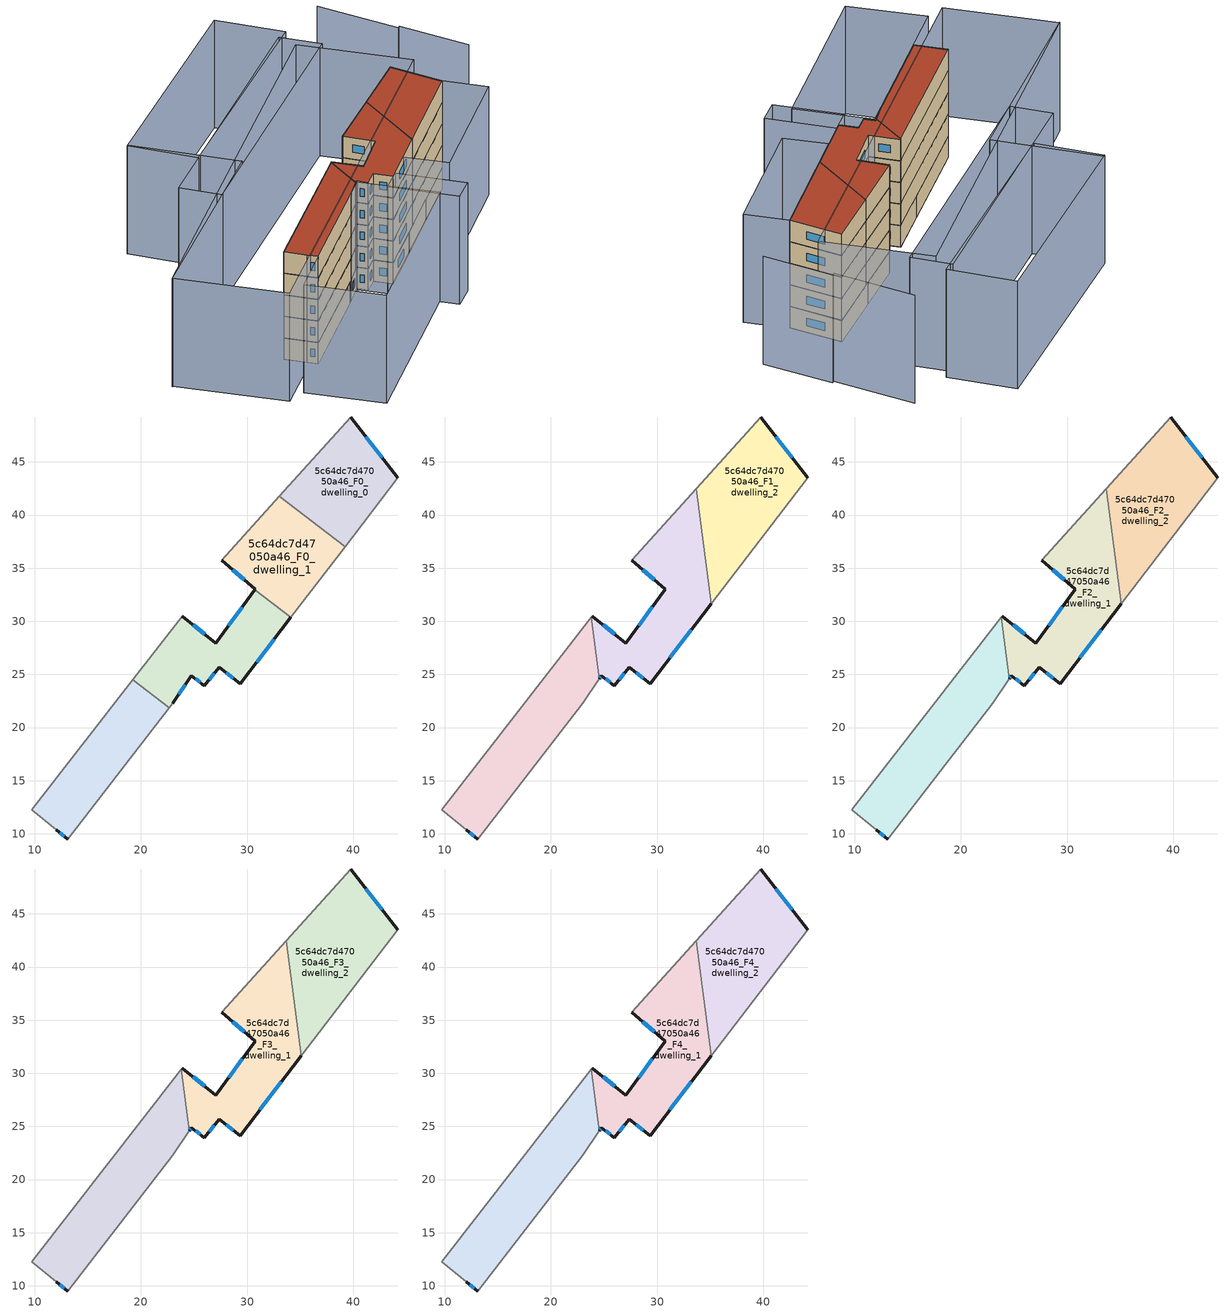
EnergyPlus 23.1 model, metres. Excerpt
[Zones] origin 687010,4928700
5c64dc7d47050a46_F0_dwelling_0
 floor ground (EU_floor_Construction): 39.22,37.03 44.19,43.51 39.74,49.22 33.03,41.77 z0
 wall outside (EU_wall_Construction): 39.74,49.22 44.19,43.51 z0:3
 wall to 5c64dc7d47050a46_F0_dwelling_1 (EU_wall_Construction): 39.22,37.03 33.03,41.77 z0:3
 wall adiabatic (EU_wall_Construction): 33.03,41.77 39.74,49.22 / 44.19,43.51 39.22,37.03 z0:3
 window (EU_Window_Construction): 41.19,47.37 42.74,45.37 z0.98:2.02
5c64dc7d47050a46_F0_dwelling_1
 floor ground (EU_floor_Construction): 34.11,30.36 39.22,37.03 33.03,41.77 27.6,35.75 30.77,33 30.72,32.95 z0
 wall outside (EU_wall_Construction): 30.72,32.95 30.77,33 27.6,35.75 z0:3
 wall adiabatic (EU_wall_Construction): 39.22,37.03 34.11,30.36 / 27.6,35.75 33.03,41.77 z0:3
 wall to 5c64dc7d47050a46_F0_dwelling_2 (EU_wall_Construction): 34.11,30.36 30.72,32.95 z0:3
 window (EU_Window_Construction): 29.74,33.9 28.63,34.85 z0.98:2.02
5c64dc7d47050a46_F0_dwelling_2
 floor ground (EU_floor_Construction): 29.33,24.12 34.11,30.36 30.72,32.95 27.05,27.93 23.89,30.47 19.24,24.5 22.67,21.88 22.99,22.3 24.77,24.88 25.96,23.92 27.39,25.68 z0
 wall outside (EU_wall_Construction): 23.89,30.47 27.05,27.93 30.72,32.95 / 34.11,30.36 29.33,24.12 27.39,25.68 25.96,23.92 24.77,24.88 22.99,22.3 z0:3
 wall adiabatic (EU_wall_Construction): 22.99,22.3 22.67,21.88 / 19.24,24.5 23.89,30.47 z0:3
 wall to 5c64dc7d47050a46_F0_dwelling_3 (EU_wall_Construction): 22.67,21.88 19.24,24.5 z0:3
 window (EU_Window_Construction): 28.7,24.63 28.02,25.17 / 26.92,25.11 26.43,24.5 / 25.57,24.24 25.16,24.57 / 24.19,24.05 23.57,23.14 / 24.91,29.65 26.02,28.76 / 28.24,29.57 29.53,31.32 / 32.56,28.33 30.89,26.14 z0.98:2.02
5c64dc7d47050a46_F0_dwelling_3
 floor ground (EU_floor_Construction): 13.12,9.51 22.67,21.88 19.24,24.5 9.72,12.24 12.03,10.37 z0
 wall outside (EU_wall_Construction): 13.12,9.51 12.03,10.37 z0:3
 wall adiabatic (EU_wall_Construction): 22.67,21.88 13.12,9.51 / 12.03,10.37 9.72,12.24 19.24,24.5 z0:3
 window (EU_Window_Construction): 12.77,9.79 12.38,10.09 z0.98:2.02
5c64dc7d47050a46_F1_dwelling_0
 floor to 5c64dc7d47050a46_F0_dwelling_3 (EU_floor_Construction): 13.12,9.51 22.67,21.88 19.24,24.5 9.72,12.24 12.03,10.37 z3
 floor to 5c64dc7d47050a46_F0_dwelling_2 (EU_floor_Construction): 22.99,22.3 24.55,24.58 23.8,30.36 19.24,24.5 22.67,21.88 z3
 wall outside (EU_wall_Construction): 13.12,9.51 12.03,10.37 z3:6
 wall adiabatic (EU_wall_Construction): 24.55,24.58 22.99,22.3 13.12,9.51 / 12.03,10.37 9.72,12.24 23.8,30.36 z3:6
 wall to 5c64dc7d47050a46_F1_dwelling_1 (EU_wall_Construction): 23.8,30.36 24.55,24.58 z3:6
 window (EU_Window_Construction): 12.77,9.79 12.38,10.09 z3.98:5.02
5c64dc7d47050a46_F1_dwelling_1
 floor to 5c64dc7d47050a46_F0_dwelling_1 (EU_floor_Construction): 34.11,30.36 35.09,31.64 33.85,41.15 33.03,41.77 27.6,35.75 30.77,33 30.72,32.95 z3
 floor to 5c64dc7d47050a46_F0_dwelling_2 (EU_floor_Construction): 29.33,24.12 34.11,30.36 30.72,32.95 27.05,27.93 23.89,30.47 23.8,30.36 24.55,24.58 24.77,24.88 25.96,23.92 27.39,25.68 z3
 floor to 5c64dc7d47050a46_F0_dwelling_0 (EU_floor_Construction): 33.85,41.15 33.67,42.48 33.03,41.77 z3
 wall outside (EU_wall_Construction): 35.09,31.64 29.33,24.12 27.39,25.68 25.96,23.92 24.77,24.88 24.55,24.58 / 23.89,30.47 27.05,27.93 30.77,33 27.6,35.75 z3:6
 wall adiabatic (EU_wall_Construction): 23.8,30.36 23.89,30.47 / 27.6,35.75 33.67,42.48 z3:6
 wall to 5c64dc7d47050a46_F1_dwelling_2 (EU_wall_Construction): 33.67,42.48 35.09,31.64 z3:6
 window (EU_Window_Construction): 33.22,29.19 31.21,26.56 / 28.7,24.63 28.02,25.17 / 26.92,25.11 26.43,24.5 / 25.57,24.24 25.16,24.57 / 24.7,24.78 24.62,24.68 / 24.91,29.65 26.02,28.76 / 28.25,29.58 29.56,31.36 / 29.74,33.9 28.63,34.85 z3.98:5.02
5c64dc7d47050a46_F1_dwelling_2
 floor to 5c64dc7d47050a46_F0_dwelling_0 (EU_floor_Construction): 39.22,37.03 44.19,43.51 39.74,49.22 33.67,42.48 33.85,41.15 z3
 floor to 5c64dc7d47050a46_F0_dwelling_1 (EU_floor_Construction): 35.09,31.64 39.22,37.03 33.85,41.15 z3
 wall outside (EU_wall_Construction): 39.74,49.22 44.19,43.51 z3:6
 wall adiabatic (EU_wall_Construction): 33.67,42.48 39.74,49.22 / 44.19,43.51 35.09,31.64 z3:6
 window (EU_Window_Construction): 41.19,47.37 42.74,45.37 z3.98:5.02
5c64dc7d47050a46_F2_dwelling_0
 floor to 5c64dc7d47050a46_F1_dwelling_0 (EU_floor_Construction): 13.12,9.51 22.99,22.3 24.55,24.58 23.8,30.36 9.72,12.24 12.03,10.37 z6
 wall outside (EU_wall_Construction): 13.12,9.51 12.03,10.37 z6:9
 wall adiabatic (EU_wall_Construction): 24.55,24.58 22.99,22.3 13.12,9.51 / 12.03,10.37 9.72,12.24 23.8,30.36 z6:9
 wall to 5c64dc7d47050a46_F2_dwelling_1 (EU_wall_Construction): 23.8,30.36 24.55,24.58 z6:9
 window (EU_Window_Construction): 12.77,9.79 12.38,10.09 z6.98:8.02
5c64dc7d47050a46_F2_dwelling_1
 floor to 5c64dc7d47050a46_F1_dwelling_1 (EU_floor_Construction): 29.33,24.12 35.09,31.64 33.67,42.48 27.6,35.75 30.77,33 27.05,27.93 23.89,30.47 23.8,30.36 24.55,24.58 24.77,24.88 25.96,23.92 27.39,25.68 z6
 wall outside (EU_wall_Construction): 35.09,31.64 29.33,24.12 27.39,25.68 25.96,23.92 24.77,24.88 24.55,24.58 / 23.89,30.47 27.05,27.93 30.77,33 27.6,35.75 z6:9
 wall adiabatic (EU_wall_Construction): 23.8,30.36 23.89,30.47 / 27.6,35.75 33.67,42.48 z6:9
 wall to 5c64dc7d47050a46_F2_dwelling_2 (EU_wall_Construction): 33.67,42.48 35.09,31.64 z6:9
 window (EU_Window_Construction): 33.22,29.19 31.21,26.56 / 28.7,24.63 28.02,25.17 / 26.92,25.11 26.43,24.5 / 25.57,24.24 25.16,24.57 / 24.7,24.78 24.62,24.68 / 24.91,29.65 26.02,28.76 / 28.25,29.58 29.56,31.36 / 29.74,33.9 28.63,34.85 z6.98:8.02
5c64dc7d47050a46_F2_dwelling_2
 floor to 5c64dc7d47050a46_F1_dwelling_2 (EU_floor_Construction): 35.09,31.64 44.19,43.51 39.74,49.22 33.67,42.48 z6
 wall outside (EU_wall_Construction): 39.74,49.22 44.19,43.51 z6:9
 wall adiabatic (EU_wall_Construction): 33.67,42.48 39.74,49.22 / 44.19,43.51 35.09,31.64 z6:9
 window (EU_Window_Construction): 41.19,47.37 42.74,45.37 z6.98:8.02
5c64dc7d47050a46_F3_dwelling_0
 floor to 5c64dc7d47050a46_F2_dwelling_0 (EU_floor_Construction): 13.12,9.51 22.99,22.3 24.55,24.58 23.8,30.36 9.72,12.24 12.03,10.37 z9
 wall outside (EU_wall_Construction): 13.12,9.51 12.03,10.37 z9:12
 wall adiabatic (EU_wall_Construction): 24.55,24.58 22.99,22.3 13.12,9.51 / 12.03,10.37 9.72,12.24 23.8,30.36 z9:12
 wall to 5c64dc7d47050a46_F3_dwelling_1 (EU_wall_Construction): 23.8,30.36 24.55,24.58 z9:12
 window (EU_Window_Construction): 12.77,9.79 12.38,10.09 z9.98:11.02
5c64dc7d47050a46_F3_dwelling_1
 floor to 5c64dc7d47050a46_F2_dwelling_1 (EU_floor_Construction): 29.33,24.12 35.09,31.64 33.67,42.48 27.6,35.75 30.77,33 27.05,27.93 23.89,30.47 23.8,30.36 24.55,24.58 24.77,24.88 25.96,23.92 27.39,25.68 z9
 wall outside (EU_wall_Construction): 35.09,31.64 29.33,24.12 27.39,25.68 25.96,23.92 24.77,24.88 24.55,24.58 / 23.89,30.47 27.05,27.93 30.77,33 27.6,35.75 z9:12
 wall adiabatic (EU_wall_Construction): 23.8,30.36 23.89,30.47 / 27.6,35.75 33.67,42.48 z9:12
 wall to 5c64dc7d47050a46_F3_dwelling_2 (EU_wall_Construction): 33.67,42.48 35.09,31.64 z9:12
 window (EU_Window_Construction): 33.22,29.19 31.21,26.56 / 28.7,24.63 28.02,25.17 / 26.92,25.11 26.43,24.5 / 25.57,24.24 25.16,24.57 / 24.7,24.78 24.62,24.68 / 24.91,29.65 26.02,28.76 / 28.25,29.58 29.56,31.36 / 29.74,33.9 28.63,34.85 z9.98:11.02
5c64dc7d47050a46_F3_dwelling_2
 floor to 5c64dc7d47050a46_F2_dwelling_2 (EU_floor_Construction): 35.09,31.64 44.19,43.51 39.74,49.22 33.67,42.48 z9
 wall outside (EU_wall_Construction): 39.74,49.22 44.19,43.51 z9:12
 wall adiabatic (EU_wall_Construction): 33.67,42.48 39.74,49.22 / 44.19,43.51 35.09,31.64 z9:12
 window (EU_Window_Construction): 41.19,47.37 42.74,45.37 z9.98:11.02
5c64dc7d47050a46_F4_dwelling_0
 floor to 5c64dc7d47050a46_F3_dwelling_0 (EU_floor_Construction): 13.12,9.51 22.99,22.3 24.55,24.58 23.8,30.36 9.72,12.24 12.03,10.37 z12
 wall outside (EU_wall_Construction): 13.12,9.51 12.03,10.37 z12:15
 wall adiabatic (EU_wall_Construction): 24.55,24.58 22.99,22.3 13.12,9.51 / 12.03,10.37 9.72,12.24 23.8,30.36 z12:15
 wall to 5c64dc7d47050a46_F4_dwelling_1 (EU_wall_Construction): 23.8,30.36 24.55,24.58 z12:15
 window (EU_Window_Construction): 12.77,9.79 12.38,10.09 z12.98:14.02
 roof outside (EU_roof_Construction): 23.8,30.36 24.55,24.58 22.99,22.3 13.12,9.51 12.03,10.37 9.72,12.24 z15
5c64dc7d47050a46_F4_dwelling_1
 floor to 5c64dc7d47050a46_F3_dwelling_1 (EU_floor_Construction): 29.33,24.12 35.09,31.64 33.67,42.48 27.6,35.75 30.77,33 27.05,27.93 23.89,30.47 23.8,30.36 24.55,24.58 24.77,24.88 25.96,23.92 27.39,25.68 z12
 wall outside (EU_wall_Construction): 35.09,31.64 29.33,24.12 27.39,25.68 25.96,23.92 24.77,24.88 24.55,24.58 / 23.89,30.47 27.05,27.93 30.77,33 27.6,35.75 z12:15
 wall adiabatic (EU_wall_Construction): 23.8,30.36 23.89,30.47 / 27.6,35.75 33.67,42.48 z12:15
 wall to 5c64dc7d47050a46_F4_dwelling_2 (EU_wall_Construction): 33.67,42.48 35.09,31.64 z12:15
 window (EU_Window_Construction): 33.22,29.19 31.21,26.56 / 28.7,24.63 28.02,25.17 / 26.92,25.11 26.43,24.5 / 25.57,24.24 25.16,24.57 / 24.7,24.78 24.62,24.68 / 24.91,29.65 26.02,28.76 / 28.25,29.58 29.56,31.36 / 29.74,33.9 28.63,34.85 z12.98:14.02
 roof outside (EU_roof_Construction): 33.67,42.48 35.09,31.64 29.33,24.12 27.39,25.68 25.96,23.92 24.77,24.88 24.55,24.58 23.8,30.36 23.89,30.47 27.05,27.93 30.77,33 27.6,35.75 z15
5c64dc7d47050a46_F4_dwelling_2
 floor to 5c64dc7d47050a46_F3_dwelling_2 (EU_floor_Construction): 35.09,31.64 44.19,43.51 39.74,49.22 33.67,42.48 z12
 wall outside (EU_wall_Construction): 39.74,49.22 44.19,43.51 z12:15
 wall adiabatic (EU_wall_Construction): 33.67,42.48 39.74,49.22 / 44.19,43.51 35.09,31.64 z12:15
 window (EU_Window_Construction): 41.19,47.37 42.74,45.37 z12.98:14.02
 roof outside (EU_roof_Construction): 39.74,49.22 44.19,43.51 35.09,31.64 33.67,42.48 z15
shading: 2.88,44.02 14,34.84 / 14,34.84 -5.34,11.38 / 50.66,50.51 44.77,58.09 / 44.52,57.76 37.59,66.61 / 8.7,3.76 24.74,24.57 / 24.74,24.57 32.98,18.22 / 32.98,18.22 16.94,-2.59 / 16.94,-2.59 8.7,3.76 / 6.33,2.47 -5.33,11.54 / -5.33,11.54 31.39,58.77 / 31.39,58.77 43.06,49.7 / 43.06,49.7 6.33,2.47 / 34.78,16.37 27.69,22.07 / 27.69,22.07 29.88,24.79 / 29.88,24.79 36.97,19.09 / 36.97,19.09 34.78,16.37 / 32.34,28.04 44.18,43.51 / 44.18,43.51 48.81,39.97 / 48.81,39.97 36.96,24.5 / 36.96,24.5 32.34,28.04 / 34.45,57.7 8.51,28.19 / 8.51,28.19 4.31,31.88 / 4.31,31.88 30.25,61.39 / 30.25,61.39 34.45,57.7 / 31.53,62.21 9.47,37.75 / 9.47,37.75 2.68,43.87 / 2.68,43.87 24.73,68.34 / 24.73,68.34 31.53,62.21 z0:15
[Building]
EU S2 Campaign: North Axis=0; Terrain=City; Solar Distribution=FullExterior
[Site:Location]
Bologna: Latitude=44.5; Longitude=11.25; Time Zone=1; Elevation=37
[SizingPeriod:WeatherFileDays]
AnnualSizingPeriod: Begin Month=1; Begin Day of Month=1; End Month=12; End Day of Month=31; Day of Week for Start Day=Monday; Use Weather File Daylight Saving Period=No; Use Weather File Rain and Snow Indicators=No
[MATERIAL]
EU_InternalMass_Material: Roughness=MediumRough; Thickness=0.1; Conductivity=1; Density=1800; Specific Heat=900; Thermal Absorptance=0.9; Solar Absorptance=0.7; Visible Absorptance=0.7
[MATERIAL:NOMASS] Roughness=MediumRough; Thermal Absorptance=0.9; Solar Absorptance=0.7; Visible Absorptance=0.7
Name | Thermal Resistance
EU_wall_NoMass | 0.905828
EU_roof_NoMass | 0.37593
EU_floor_NoMass | 0.67114
[WINDOWMATERIAL:SIMPLEGLAZINGSYSTEM]
EU_Window_SimpleGlazing: UFactor=4.52486; Solar Heat Gain Coefficient=0.85; Visible Transmittance=0.85
[CONSTRUCTION]
EU_wall_Construction: EU_wall_NoMass
EU_roof_Construction: EU_roof_NoMass
EU_floor_Construction: EU_floor_NoMass
EU_InternalMass_Construction: EU_InternalMass_Material
EU_Window_Construction: EU_Window_SimpleGlazing
[ZONE] Type=1; Multiplier=1; Ceiling Height=autocalculate; Floor Area=autocalculate; Part of Total Floor Area=Yes
Name | Volume
5c64dc7d47050a46_F0_dwelling_0 | 202.633
5c64dc7d47050a46_F1_dwelling_0; 5c64dc7d47050a46_F2_dwelling_0; 5c64dc7d47050a46_F3_dwelling_0; 5c64dc7d47050a46_F4_dwelling_0 | 270.156
5c64dc7d47050a46_F0_dwelling_1 | 202.621
5c64dc7d47050a46_F1_dwelling_1; 5c64dc7d47050a46_F2_dwelling_1; 5c64dc7d47050a46_F3_dwelling_1; 5c64dc7d47050a46_F4_dwelling_1 | 270.155
5c64dc7d47050a46_F0_dwelling_2 | 202.619
5c64dc7d47050a46_F1_dwelling_2; 5c64dc7d47050a46_F2_dwelling_2; 5c64dc7d47050a46_F3_dwelling_2; 5c64dc7d47050a46_F4_dwelling_2 | 270.164
5c64dc7d47050a46_F0_dwelling_3 | 202.614
[INTERNALMASS] Construction=EU_InternalMass_Construction
Name | Zone or ZoneList | Surface Area
5c64dc7d47050a46_F0_dwelling_0_EU_InternalMass | 5c64dc7d47050a46_F0_dwelling_0 | 67.5443
5c64dc7d47050a46_F0_dwelling_1_EU_InternalMass | 5c64dc7d47050a46_F0_dwelling_1 | 67.5403
5c64dc7d47050a46_F0_dwelling_2_EU_InternalMass | 5c64dc7d47050a46_F0_dwelling_2 | 67.5393
5c64dc7d47050a46_F0_dwelling_3_EU_InternalMass | 5c64dc7d47050a46_F0_dwelling_3 | 67.5377
5c64dc7d47050a46_F1_dwelling_0_EU_InternalMass | 5c64dc7d47050a46_F1_dwelling_0 | 90.0516
5c64dc7d47050a46_F1_dwelling_1_EU_InternalMass | 5c64dc7d47050a46_F1_dwelling_1 | 90.0515
5c64dc7d47050a46_F1_dwelling_2_EU_InternalMass | 5c64dc7d47050a46_F1_dwelling_2 | 90.0545
5c64dc7d47050a46_F2_dwelling_0_EU_InternalMass | 5c64dc7d47050a46_F2_dwelling_0 | 90.0516
5c64dc7d47050a46_F2_dwelling_1_EU_InternalMass | 5c64dc7d47050a46_F2_dwelling_1 | 90.0515
5c64dc7d47050a46_F2_dwelling_2_EU_InternalMass | 5c64dc7d47050a46_F2_dwelling_2 | 90.0545
5c64dc7d47050a46_F3_dwelling_0_EU_InternalMass | 5c64dc7d47050a46_F3_dwelling_0 | 90.0516
5c64dc7d47050a46_F3_dwelling_1_EU_InternalMass | 5c64dc7d47050a46_F3_dwelling_1 | 90.0515
5c64dc7d47050a46_F3_dwelling_2_EU_InternalMass | 5c64dc7d47050a46_F3_dwelling_2 | 90.0545
5c64dc7d47050a46_F4_dwelling_0_EU_InternalMass | 5c64dc7d47050a46_F4_dwelling_0 | 90.0516
5c64dc7d47050a46_F4_dwelling_1_EU_InternalMass | 5c64dc7d47050a46_F4_dwelling_1 | 90.0515
5c64dc7d47050a46_F4_dwelling_2_EU_InternalMass | 5c64dc7d47050a46_F4_dwelling_2 | 90.0545
[OTHEREQUIPMENT] Fuel Type=Electricity; Design Level Calculation Method=Watts/Area; Power per Zone Floor Area=1; Fraction Latent=0; Fraction Radiant=0; Fraction Lost=0; Carbon Dioxide Generation Rate=0; EndUse Subcategory=EU_Step8_InternalGains
Name | Zone or ZoneList or Space or SpaceList | Schedule
EU_Step8_InternalGain_5c64dc7d47050a46_F0_dwelling_0_f000 | 5c64dc7d47050a46_F0_dwelling_0 | EU_Step8_GainSchedule_5c64dc7d47050a46_F0_dwelling_0_f000
EU_Step8_InternalGain_5c64dc7d47050a46_F0_dwelling_1_f000 | 5c64dc7d47050a46_F0_dwelling_1 | EU_Step8_GainSchedule_5c64dc7d47050a46_F0_dwelling_1_f000
EU_Step8_InternalGain_5c64dc7d47050a46_F0_dwelling_2_f000 | 5c64dc7d47050a46_F0_dwelling_2 | EU_Step8_GainSchedule_5c64dc7d47050a46_F0_dwelling_2_f000
EU_Step8_InternalGain_5c64dc7d47050a46_F0_dwelling_3_f000 | 5c64dc7d47050a46_F0_dwelling_3 | EU_Step8_GainSchedule_5c64dc7d47050a46_F0_dwelling_3_f000
EU_Step8_InternalGain_5c64dc7d47050a46_F1_dwelling_0_f000 | 5c64dc7d47050a46_F1_dwelling_0 | EU_Step8_GainSchedule_5c64dc7d47050a46_F1_dwelling_0_f000
EU_Step8_InternalGain_5c64dc7d47050a46_F1_dwelling_1_f000 | 5c64dc7d47050a46_F1_dwelling_1 | EU_Step8_GainSchedule_5c64dc7d47050a46_F1_dwelling_1_f000
EU_Step8_InternalGain_5c64dc7d47050a46_F1_dwelling_2_f000 | 5c64dc7d47050a46_F1_dwelling_2 | EU_Step8_GainSchedule_5c64dc7d47050a46_F1_dwelling_2_f000
EU_Step8_InternalGain_5c64dc7d47050a46_F2_dwelling_0_f000 | 5c64dc7d47050a46_F2_dwelling_0 | EU_Step8_GainSchedule_5c64dc7d47050a46_F2_dwelling_0_f000
EU_Step8_InternalGain_5c64dc7d47050a46_F2_dwelling_1_f000 | 5c64dc7d47050a46_F2_dwelling_1 | EU_Step8_GainSchedule_5c64dc7d47050a46_F2_dwelling_1_f000
EU_Step8_InternalGain_5c64dc7d47050a46_F2_dwelling_2_f000 | 5c64dc7d47050a46_F2_dwelling_2 | EU_Step8_GainSchedule_5c64dc7d47050a46_F2_dwelling_2_f000
EU_Step8_InternalGain_5c64dc7d47050a46_F3_dwelling_0_f000 | 5c64dc7d47050a46_F3_dwelling_0 | EU_Step8_GainSchedule_5c64dc7d47050a46_F3_dwelling_0_f000
EU_Step8_InternalGain_5c64dc7d47050a46_F3_dwelling_1_f000 | 5c64dc7d47050a46_F3_dwelling_1 | EU_Step8_GainSchedule_5c64dc7d47050a46_F3_dwelling_1_f000
EU_Step8_InternalGain_5c64dc7d47050a46_F3_dwelling_2_f000 | 5c64dc7d47050a46_F3_dwelling_2 | EU_Step8_GainSchedule_5c64dc7d47050a46_F3_dwelling_2_f000
EU_Step8_InternalGain_5c64dc7d47050a46_F4_dwelling_0_f000 | 5c64dc7d47050a46_F4_dwelling_0 | EU_Step8_GainSchedule_5c64dc7d47050a46_F4_dwelling_0_f000
EU_Step8_InternalGain_5c64dc7d47050a46_F4_dwelling_1_f000 | 5c64dc7d47050a46_F4_dwelling_1 | EU_Step8_GainSchedule_5c64dc7d47050a46_F4_dwelling_1_f000
EU_Step8_InternalGain_5c64dc7d47050a46_F4_dwelling_2_f000 | 5c64dc7d47050a46_F4_dwelling_2 | EU_Step8_GainSchedule_5c64dc7d47050a46_F4_dwelling_2_f000
[ZONEVENTILATION:DESIGNFLOWRATE] Schedule=EU_AlwaysOn; Design Flow Rate Calculation Method=AirChanges/Hour; Air Changes per Hour=0.73129; Ventilation Type=Natural; Fan Pressure Rise=0; Fan Total Efficiency=1; Constant Term Coefficient=1; Temperature Term Coefficient=0; Velocity Term Coefficient=0; Velocity Squared Term Coefficient=0; Minimum Indoor Temperature=-100; Maximum Indoor Temperature=100; Delta Temperature=-100; Minimum Outdoor Temperature=-100; Maximum Outdoor Temperature=100; Maximum Wind Speed=40
Name | Zone or ZoneList or Space or SpaceList
EU_ConstantAir_5c64dc7d47050a46_F0_dwelling_0 | 5c64dc7d47050a46_F0_dwelling_0
EU_ConstantAir_5c64dc7d47050a46_F0_dwelling_1 | 5c64dc7d47050a46_F0_dwelling_1
EU_ConstantAir_5c64dc7d47050a46_F0_dwelling_2 | 5c64dc7d47050a46_F0_dwelling_2
EU_ConstantAir_5c64dc7d47050a46_F0_dwelling_3 | 5c64dc7d47050a46_F0_dwelling_3
EU_ConstantAir_5c64dc7d47050a46_F1_dwelling_0 | 5c64dc7d47050a46_F1_dwelling_0
EU_ConstantAir_5c64dc7d47050a46_F1_dwelling_1 | 5c64dc7d47050a46_F1_dwelling_1
EU_ConstantAir_5c64dc7d47050a46_F1_dwelling_2 | 5c64dc7d47050a46_F1_dwelling_2
EU_ConstantAir_5c64dc7d47050a46_F2_dwelling_0 | 5c64dc7d47050a46_F2_dwelling_0
EU_ConstantAir_5c64dc7d47050a46_F2_dwelling_1 | 5c64dc7d47050a46_F2_dwelling_1
EU_ConstantAir_5c64dc7d47050a46_F2_dwelling_2 | 5c64dc7d47050a46_F2_dwelling_2
EU_ConstantAir_5c64dc7d47050a46_F3_dwelling_0 | 5c64dc7d47050a46_F3_dwelling_0
EU_ConstantAir_5c64dc7d47050a46_F3_dwelling_1 | 5c64dc7d47050a46_F3_dwelling_1
EU_ConstantAir_5c64dc7d47050a46_F3_dwelling_2 | 5c64dc7d47050a46_F3_dwelling_2
EU_ConstantAir_5c64dc7d47050a46_F4_dwelling_0 | 5c64dc7d47050a46_F4_dwelling_0
EU_ConstantAir_5c64dc7d47050a46_F4_dwelling_1 | 5c64dc7d47050a46_F4_dwelling_1
EU_ConstantAir_5c64dc7d47050a46_F4_dwelling_2 | 5c64dc7d47050a46_F4_dwelling_2
[HVACTEMPLATE:THERMOSTAT] Constant Heating Setpoint=20; Constant Cooling Setpoint=50
EU_HeatOnly_5c64dc7d47050a46_F0_dwelling_0; EU_HeatOnly_5c64dc7d47050a46_F0_dwelling_1; EU_HeatOnly_5c64dc7d47050a46_F0_dwelling_2; EU_HeatOnly_5c64dc7d47050a46_F0_dwelling_3; EU_HeatOnly_5c64dc7d47050a46_F1_dwelling_0; EU_HeatOnly_5c64dc7d47050a46_F1_dwelling_1; EU_HeatOnly_5c64dc7d47050a46_F1_dwelling_2; EU_HeatOnly_5c64dc7d47050a46_F2_dwelling_0; EU_HeatOnly_5c64dc7d47050a46_F2_dwelling_1; EU_HeatOnly_5c64dc7d47050a46_F2_dwelling_2; EU_HeatOnly_5c64dc7d47050a46_F3_dwelling_0; EU_HeatOnly_5c64dc7d47050a46_F3_dwelling_1; EU_HeatOnly_5c64dc7d47050a46_F3_dwelling_2; EU_HeatOnly_5c64dc7d47050a46_F4_dwelling_0; EU_HeatOnly_5c64dc7d47050a46_F4_dwelling_1; EU_HeatOnly_5c64dc7d47050a46_F4_dwelling_2
[HVACTEMPLATE:ZONE:IDEALLOADSAIRSYSTEM] System Availability Schedule=EU_AlwaysOn; Maximum Heating Supply Air Temperature=50; Minimum Cooling Supply Air Temperature=13; Maximum Heating Supply Air Humidity Ratio=0.0156; Minimum Cooling Supply Air Humidity Ratio=0.0077; Heating Limit=NoLimit; Cooling Limit=NoLimit; Heating Availability Schedule=EU_AlwaysOn; Cooling Availability Schedule=EU_CoolingOff; Dehumidification Control Type=ConstantSensibleHeatRatio; Cooling Sensible Heat Ratio=0.7; Dehumidification Setpoint=60; Humidification Control Type=None; Humidification Setpoint=30; Outdoor Air Method=None; Outdoor Air Flow Rate per Person=0.00944; Outdoor Air Flow Rate per Zone Floor Area=0; Outdoor Air Flow Rate per Zone=0; Demand Controlled Ventilation Type=None; Outdoor Air Economizer Type=NoEconomizer; Heat Recovery Type=None; Sensible Heat Recovery Effectiveness=0.7; Latent Heat Recovery Effectiveness=0.65
Name | Template Thermostat
5c64dc7d47050a46_F0_dwelling_0 | EU_HeatOnly_5c64dc7d47050a46_F0_dwelling_0
5c64dc7d47050a46_F0_dwelling_1 | EU_HeatOnly_5c64dc7d47050a46_F0_dwelling_1
5c64dc7d47050a46_F0_dwelling_2 | EU_HeatOnly_5c64dc7d47050a46_F0_dwelling_2
5c64dc7d47050a46_F0_dwelling_3 | EU_HeatOnly_5c64dc7d47050a46_F0_dwelling_3
5c64dc7d47050a46_F1_dwelling_0 | EU_HeatOnly_5c64dc7d47050a46_F1_dwelling_0
5c64dc7d47050a46_F1_dwelling_1 | EU_HeatOnly_5c64dc7d47050a46_F1_dwelling_1
5c64dc7d47050a46_F1_dwelling_2 | EU_HeatOnly_5c64dc7d47050a46_F1_dwelling_2
5c64dc7d47050a46_F2_dwelling_0 | EU_HeatOnly_5c64dc7d47050a46_F2_dwelling_0
5c64dc7d47050a46_F2_dwelling_1 | EU_HeatOnly_5c64dc7d47050a46_F2_dwelling_1
5c64dc7d47050a46_F2_dwelling_2 | EU_HeatOnly_5c64dc7d47050a46_F2_dwelling_2
5c64dc7d47050a46_F3_dwelling_0 | EU_HeatOnly_5c64dc7d47050a46_F3_dwelling_0
5c64dc7d47050a46_F3_dwelling_1 | EU_HeatOnly_5c64dc7d47050a46_F3_dwelling_1
5c64dc7d47050a46_F3_dwelling_2 | EU_HeatOnly_5c64dc7d47050a46_F3_dwelling_2
5c64dc7d47050a46_F4_dwelling_0 | EU_HeatOnly_5c64dc7d47050a46_F4_dwelling_0
5c64dc7d47050a46_F4_dwelling_1 | EU_HeatOnly_5c64dc7d47050a46_F4_dwelling_1
5c64dc7d47050a46_F4_dwelling_2 | EU_HeatOnly_5c64dc7d47050a46_F4_dwelling_2
[SIZING:ZONE] Zone Cooling Design Supply Air Temperature Input Method=SupplyAirTemperature; Zone Cooling Design Supply Air Temperature=13; Zone Heating Design Supply Air Temperature Input Method=SupplyAirTemperature; Zone Heating Design Supply Air Temperature=50; Zone Cooling Design Supply Air Humidity Ratio=0.008; Zone Heating Design Supply Air Humidity Ratio=0.008; Cooling Design Air Flow Method=DesignDay; Cooling Design Air Flow Rate=0; Cooling Minimum Air Flow per Zone Floor Area=0.000762; Cooling Minimum Air Flow=0; Cooling Minimum Air Flow Fraction=0.2; Heating Design Air Flow Method=DesignDay; Heating Design Air Flow Rate=0; Heating Maximum Air Flow per Zone Floor Area=0.002032; Heating Maximum Air Flow=0.141576; Heating Maximum Air Flow Fraction=0.3; Account for Dedicated Outdoor Air System=No; Dedicated Outdoor Air System Control Strategy=NeutralSupplyAir; Dedicated Outdoor Air Low Setpoint Temperature for Design=autosize; Dedicated Outdoor Air High Setpoint Temperature for Design=autosize; Zone Load Sizing Method=Sensible Load Only No Latent Load; Zone Latent Cooling Design Supply Air Humidity Ratio Input Method=HumidityRatioDifference; Zone Cooling Design Supply Air Humidity Ratio Difference=0.005; Zone Latent Heating Design Supply Air Humidity Ratio Input Method=HumidityRatioDifference; Zone Humidification Design Supply Air Humidity Ratio Difference=0.005
5c64dc7d47050a46_F0_dwelling_0; 5c64dc7d47050a46_F0_dwelling_1; 5c64dc7d47050a46_F0_dwelling_2; 5c64dc7d47050a46_F0_dwelling_3; 5c64dc7d47050a46_F1_dwelling_0; 5c64dc7d47050a46_F1_dwelling_1; 5c64dc7d47050a46_F1_dwelling_2; 5c64dc7d47050a46_F2_dwelling_0; 5c64dc7d47050a46_F2_dwelling_1; 5c64dc7d47050a46_F2_dwelling_2; 5c64dc7d47050a46_F3_dwelling_0; 5c64dc7d47050a46_F3_dwelling_1; 5c64dc7d47050a46_F3_dwelling_2; 5c64dc7d47050a46_F4_dwelling_0; 5c64dc7d47050a46_F4_dwelling_1; 5c64dc7d47050a46_F4_dwelling_2
[SCHEDULE:CONSTANT]
Name | Hourly Value
EU_AlwaysOn | 1
EU_CoolingOff | 0
[SCHEDULE:FILE] Column Number=1; Rows to Skip at Top=0; Number of Hours of Data=8760; Column Separator=Comma; Interpolate to Timestep=No; Minutes per Item=60; Adjust Schedule for Daylight Savings=Yes
Name | File
EU_Step8_GainSchedule_5c64dc7d47050a46_F0_dwelling_0_f000 | ../../schedules/5c64dc7d47050a46/5c64dc7d47050a46_F0_dwelling_0_f000_gain.csv
EU_Step8_GainSchedule_5c64dc7d47050a46_F0_dwelling_1_f000 | ../../schedules/5c64dc7d47050a46/5c64dc7d47050a46_F0_dwelling_1_f000_gain.csv
EU_Step8_GainSchedule_5c64dc7d47050a46_F0_dwelling_2_f000 | ../../schedules/5c64dc7d47050a46/5c64dc7d47050a46_F0_dwelling_2_f000_gain.csv
EU_Step8_GainSchedule_5c64dc7d47050a46_F0_dwelling_3_f000 | ../../schedules/5c64dc7d47050a46/5c64dc7d47050a46_F0_dwelling_3_f000_gain.csv
EU_Step8_GainSchedule_5c64dc7d47050a46_F1_dwelling_0_f000 | ../../schedules/5c64dc7d47050a46/5c64dc7d47050a46_F1_dwelling_0_f000_gain.csv
EU_Step8_GainSchedule_5c64dc7d47050a46_F1_dwelling_1_f000 | ../../schedules/5c64dc7d47050a46/5c64dc7d47050a46_F1_dwelling_1_f000_gain.csv
EU_Step8_GainSchedule_5c64dc7d47050a46_F1_dwelling_2_f000 | ../../schedules/5c64dc7d47050a46/5c64dc7d47050a46_F1_dwelling_2_f000_gain.csv
EU_Step8_GainSchedule_5c64dc7d47050a46_F2_dwelling_0_f000 | ../../schedules/5c64dc7d47050a46/5c64dc7d47050a46_F2_dwelling_0_f000_gain.csv
EU_Step8_GainSchedule_5c64dc7d47050a46_F2_dwelling_1_f000 | ../../schedules/5c64dc7d47050a46/5c64dc7d47050a46_F2_dwelling_1_f000_gain.csv
EU_Step8_GainSchedule_5c64dc7d47050a46_F2_dwelling_2_f000 | ../../schedules/5c64dc7d47050a46/5c64dc7d47050a46_F2_dwelling_2_f000_gain.csv
EU_Step8_GainSchedule_5c64dc7d47050a46_F3_dwelling_0_f000 | ../../schedules/5c64dc7d47050a46/5c64dc7d47050a46_F3_dwelling_0_f000_gain.csv
EU_Step8_GainSchedule_5c64dc7d47050a46_F3_dwelling_1_f000 | ../../schedules/5c64dc7d47050a46/5c64dc7d47050a46_F3_dwelling_1_f000_gain.csv
EU_Step8_GainSchedule_5c64dc7d47050a46_F3_dwelling_2_f000 | ../../schedules/5c64dc7d47050a46/5c64dc7d47050a46_F3_dwelling_2_f000_gain.csv
EU_Step8_GainSchedule_5c64dc7d47050a46_F4_dwelling_0_f000 | ../../schedules/5c64dc7d47050a46/5c64dc7d47050a46_F4_dwelling_0_f000_gain.csv
EU_Step8_GainSchedule_5c64dc7d47050a46_F4_dwelling_1_f000 | ../../schedules/5c64dc7d47050a46/5c64dc7d47050a46_F4_dwelling_1_f000_gain.csv
EU_Step8_GainSchedule_5c64dc7d47050a46_F4_dwelling_2_f000 | ../../schedules/5c64dc7d47050a46/5c64dc7d47050a46_F4_dwelling_2_f000_gain.csv
